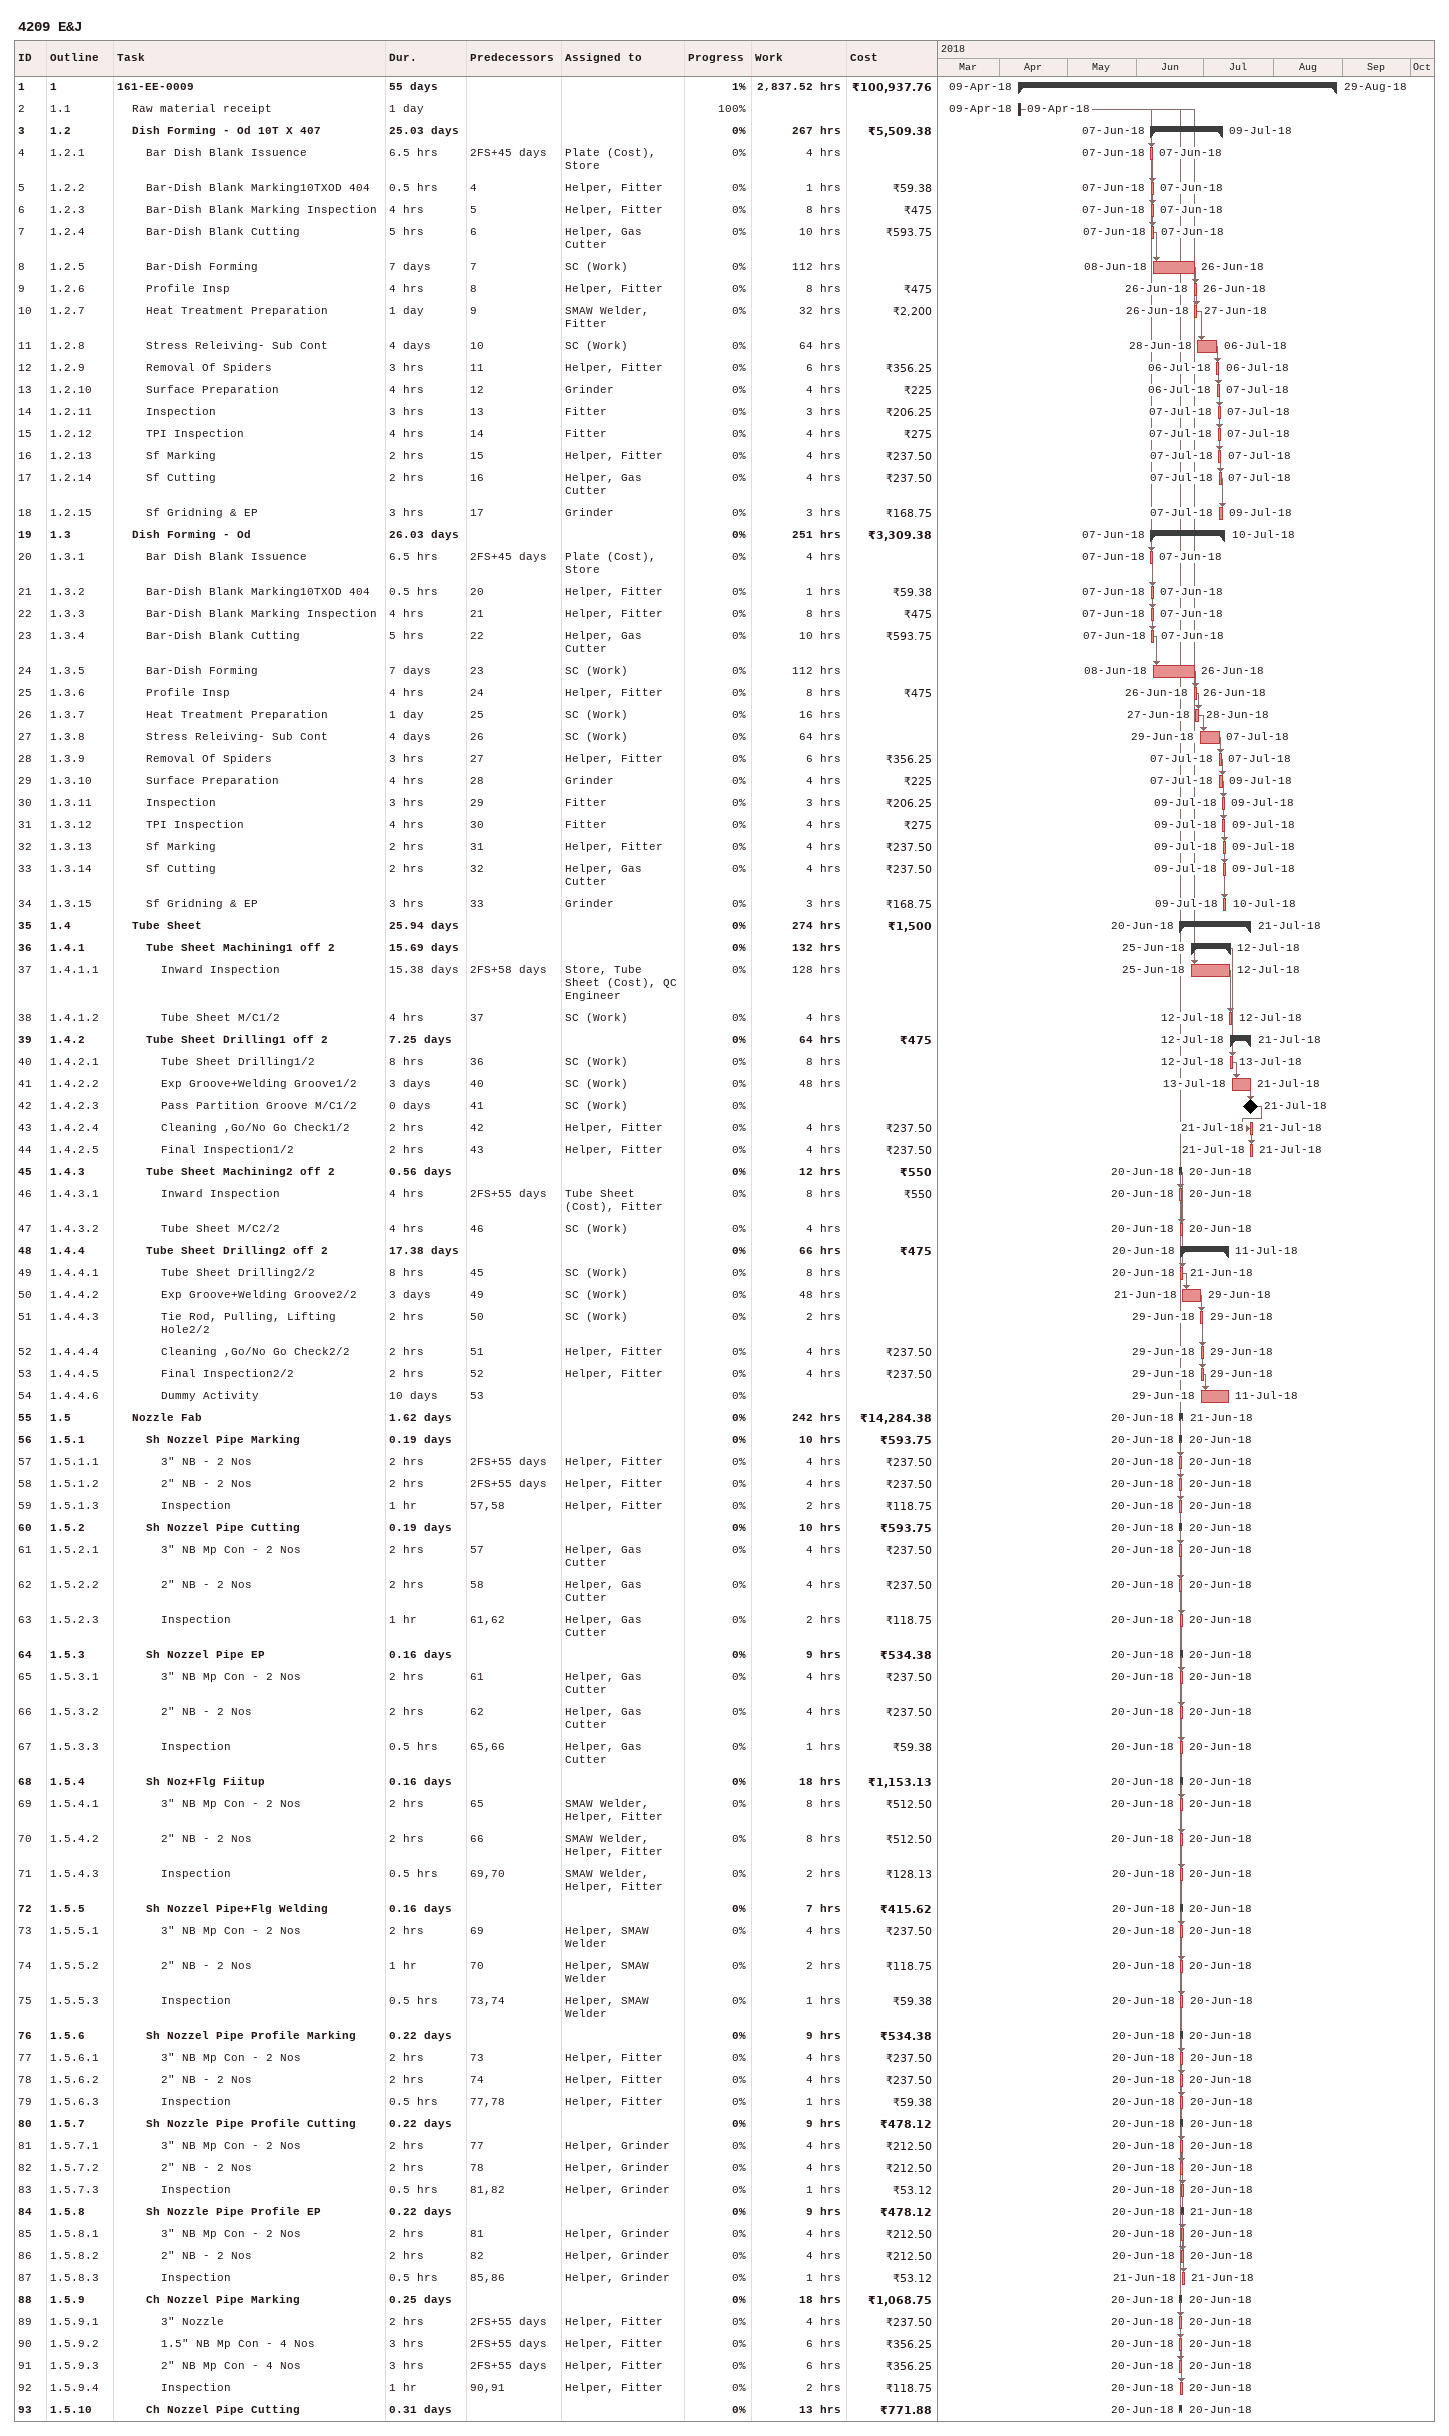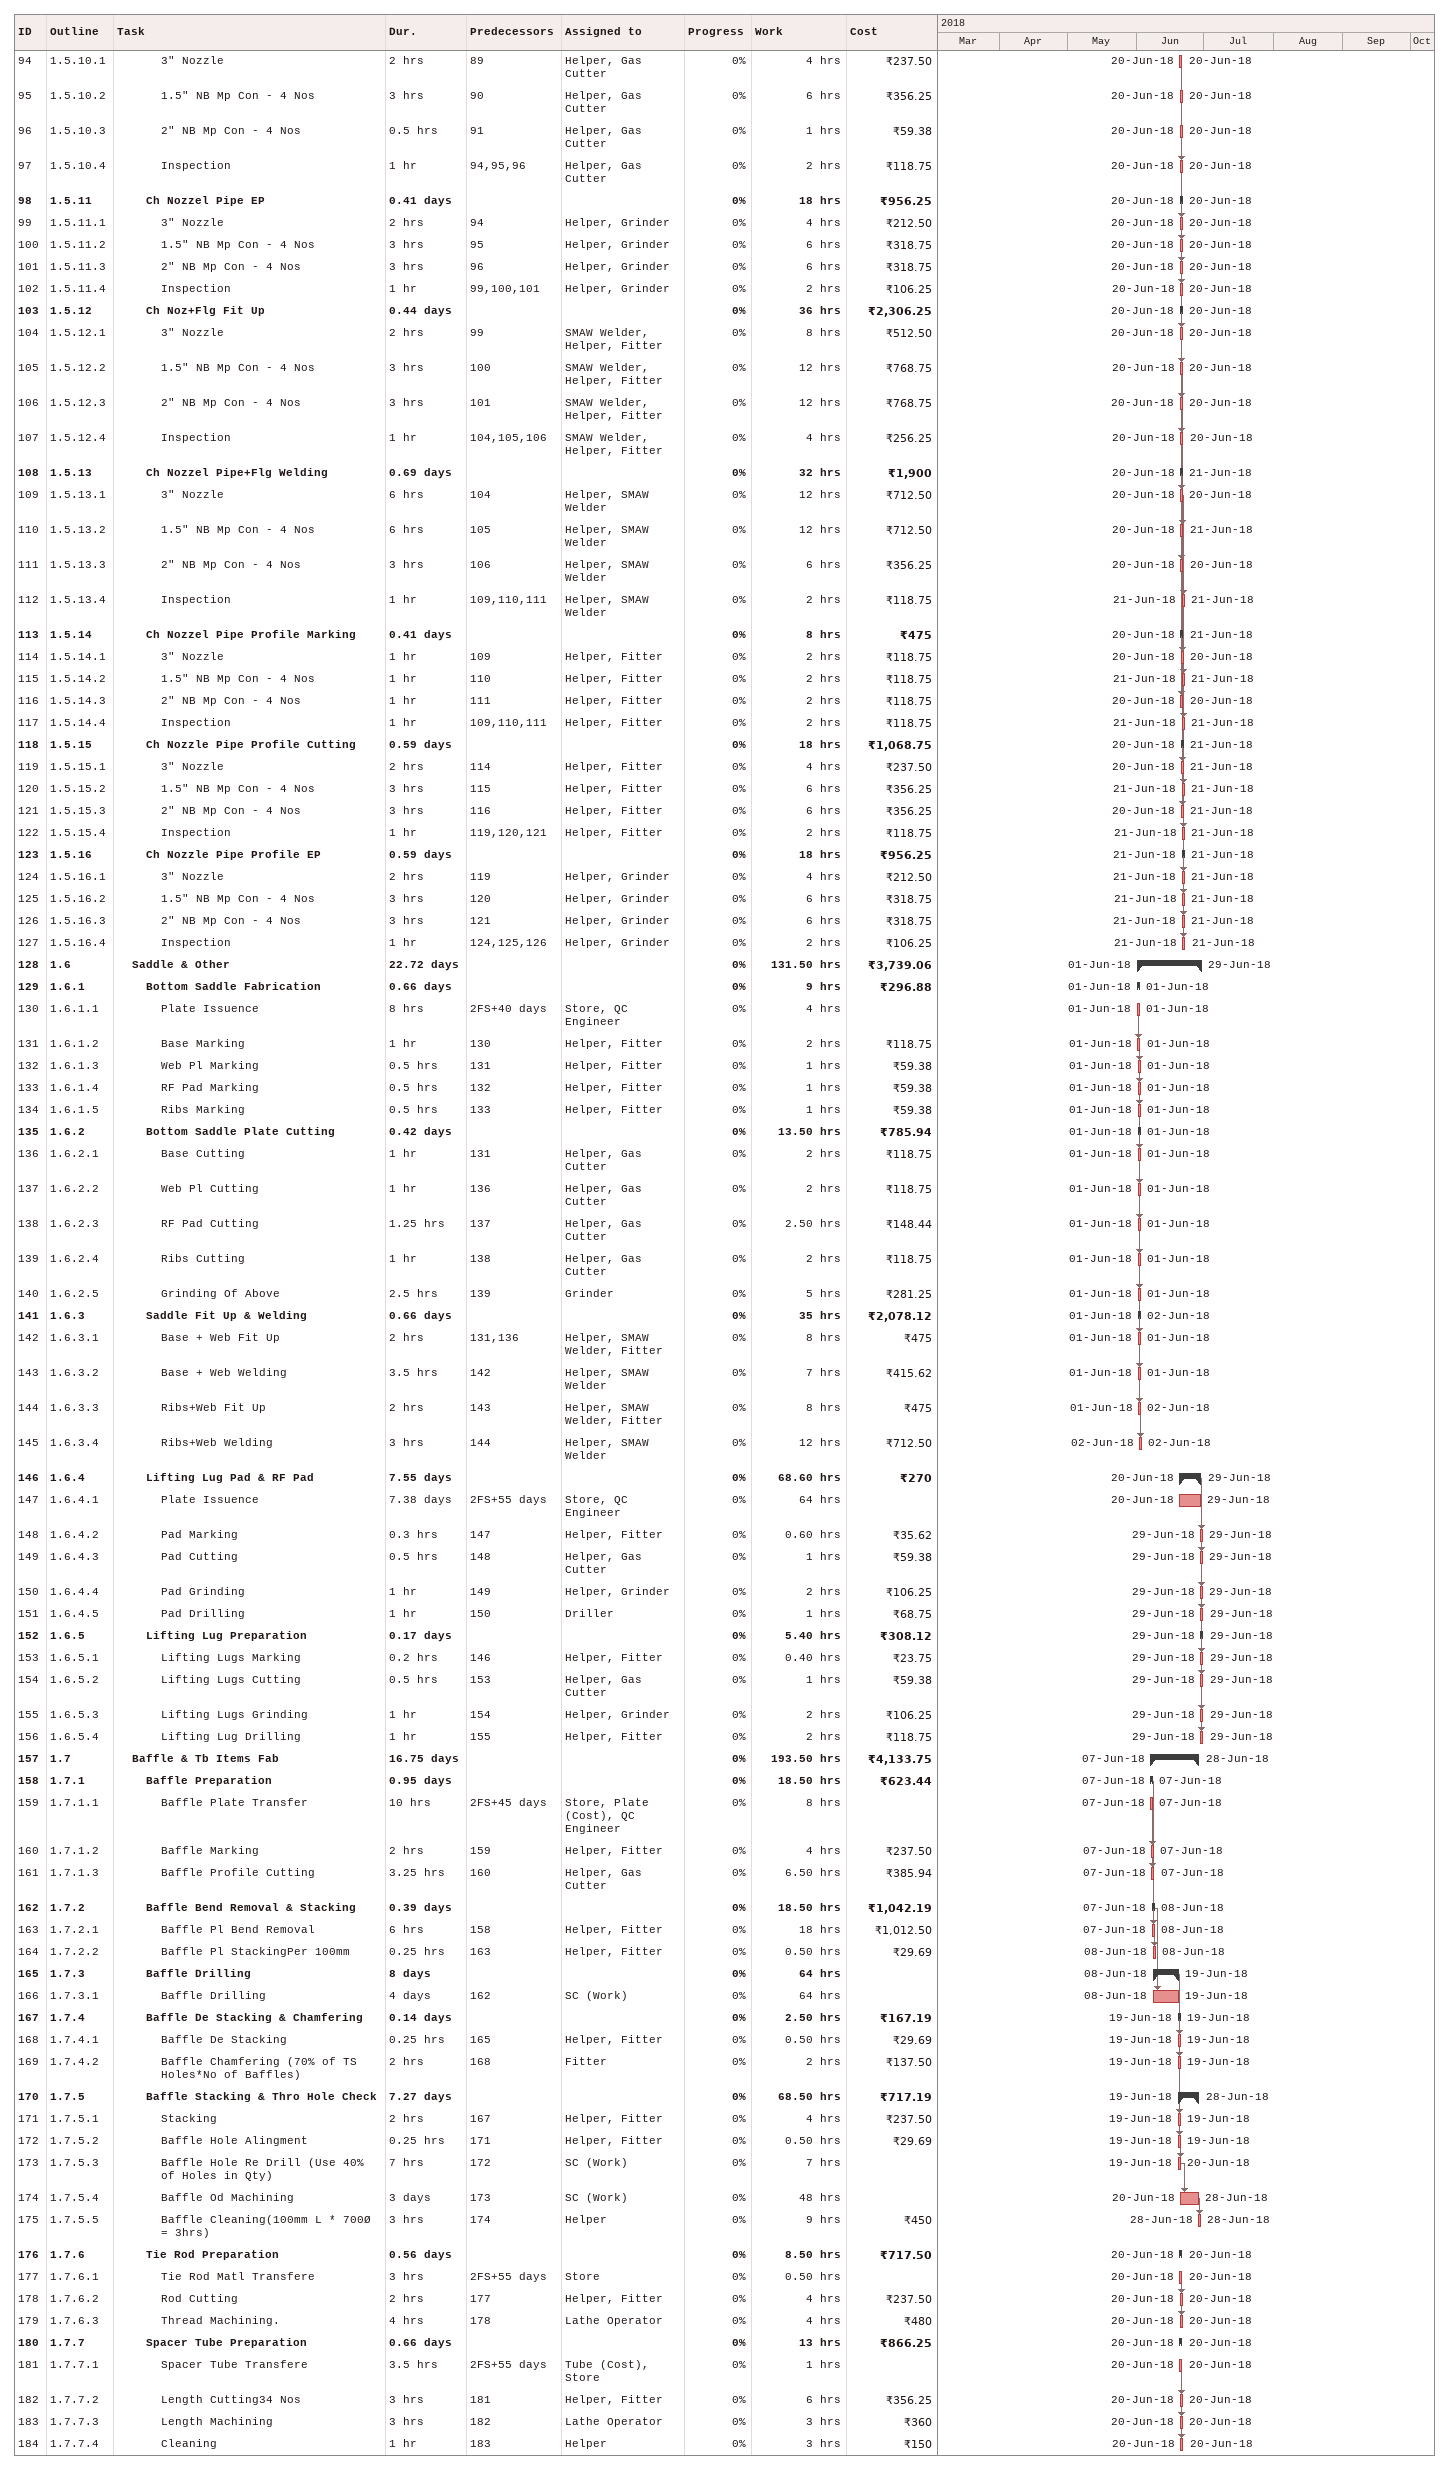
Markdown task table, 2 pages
4209 E&J

| ID | WBS | Task | Duration | Start | Finish | Predecessors | Resources | % complete | Work (h) | Cost (₹) |
|---|---|---|---|---|---|---|---|---|---|---|
| 1 | 1 | **161-EE-0009** | 55d | 2018-04-09 | 2018-08-29 |  |  | 1 | 2837.52 | 100937.76 |
| 2 | 1.1 | Raw material receipt | 1d | 2018-04-09 | 2018-04-09 |  |  | 100 |  |  |
| 3 | 1.2 | **Dish Forming - Od 10T X 407** | 25.03d | 2018-06-07 | 2018-07-09 |  |  | 0 | 267 | 5509.38 |
| 4 | 1.2.1 | Bar Dish Blank Issuence | 6.5h | 2018-06-07 | 2018-06-07 | 2FS+45d | Plate (Cost), Store | 0 | 4 |  |
| 5 | 1.2.2 | Bar-Dish Blank Marking10TXOD 404 | 0.5h | 2018-06-07 | 2018-06-07 | 4 | Helper, Fitter | 0 | 1 | 59.38 |
| 6 | 1.2.3 | Bar-Dish Blank Marking Inspection | 4h | 2018-06-07 | 2018-06-07 | 5 | Helper, Fitter | 0 | 8 | 475 |
| 7 | 1.2.4 | Bar-Dish Blank Cutting | 5h | 2018-06-07 | 2018-06-07 | 6 | Helper, Gas Cutter | 0 | 10 | 593.75 |
| 8 | 1.2.5 | Bar-Dish Forming | 7d | 2018-06-08 | 2018-06-26 | 7 | SC (Work) | 0 | 112 |  |
| 9 | 1.2.6 | Profile Insp | 4h | 2018-06-26 | 2018-06-26 | 8 | Helper, Fitter | 0 | 8 | 475 |
| 10 | 1.2.7 | Heat Treatment Preparation | 1d | 2018-06-26 | 2018-06-27 | 9 | SMAW Welder, Fitter | 0 | 32 | 2200 |
| 11 | 1.2.8 | Stress Releiving- Sub Cont | 4d | 2018-06-28 | 2018-07-06 | 10 | SC (Work) | 0 | 64 |  |
| 12 | 1.2.9 | Removal Of Spiders | 3h | 2018-07-06 | 2018-07-06 | 11 | Helper, Fitter | 0 | 6 | 356.25 |
| 13 | 1.2.10 | Surface Preparation | 4h | 2018-07-06 | 2018-07-07 | 12 | Grinder | 0 | 4 | 225 |
| 14 | 1.2.11 | Inspection | 3h | 2018-07-07 | 2018-07-07 | 13 | Fitter | 0 | 3 | 206.25 |
| 15 | 1.2.12 | TPI Inspection | 4h | 2018-07-07 | 2018-07-07 | 14 | Fitter | 0 | 4 | 275 |
| 16 | 1.2.13 | Sf Marking | 2h | 2018-07-07 | 2018-07-07 | 15 | Helper, Fitter | 0 | 4 | 237.50 |
| 17 | 1.2.14 | Sf Cutting | 2h | 2018-07-07 | 2018-07-07 | 16 | Helper, Gas Cutter | 0 | 4 | 237.50 |
| 18 | 1.2.15 | Sf Gridning & EP | 3h | 2018-07-07 | 2018-07-09 | 17 | Grinder | 0 | 3 | 168.75 |
| 19 | 1.3 | **Dish Forming - Od** | 26.03d | 2018-06-07 | 2018-07-10 |  |  | 0 | 251 | 3309.38 |
| 20 | 1.3.1 | Bar Dish Blank Issuence | 6.5h | 2018-06-07 | 2018-06-07 | 2FS+45d | Plate (Cost), Store | 0 | 4 |  |
| 21 | 1.3.2 | Bar-Dish Blank Marking10TXOD 404 | 0.5h | 2018-06-07 | 2018-06-07 | 20 | Helper, Fitter | 0 | 1 | 59.38 |
| 22 | 1.3.3 | Bar-Dish Blank Marking Inspection | 4h | 2018-06-07 | 2018-06-07 | 21 | Helper, Fitter | 0 | 8 | 475 |
| 23 | 1.3.4 | Bar-Dish Blank Cutting | 5h | 2018-06-07 | 2018-06-07 | 22 | Helper, Gas Cutter | 0 | 10 | 593.75 |
| 24 | 1.3.5 | Bar-Dish Forming | 7d | 2018-06-08 | 2018-06-26 | 23 | SC (Work) | 0 | 112 |  |
| 25 | 1.3.6 | Profile Insp | 4h | 2018-06-26 | 2018-06-26 | 24 | Helper, Fitter | 0 | 8 | 475 |
| 26 | 1.3.7 | Heat Treatment Preparation | 1d | 2018-06-27 | 2018-06-28 | 25 | SC (Work) | 0 | 16 |  |
| 27 | 1.3.8 | Stress Releiving- Sub Cont | 4d | 2018-06-29 | 2018-07-07 | 26 | SC (Work) | 0 | 64 |  |
| 28 | 1.3.9 | Removal Of Spiders | 3h | 2018-07-07 | 2018-07-07 | 27 | Helper, Fitter | 0 | 6 | 356.25 |
| 29 | 1.3.10 | Surface Preparation | 4h | 2018-07-07 | 2018-07-09 | 28 | Grinder | 0 | 4 | 225 |
| 30 | 1.3.11 | Inspection | 3h | 2018-07-09 | 2018-07-09 | 29 | Fitter | 0 | 3 | 206.25 |
| 31 | 1.3.12 | TPI Inspection | 4h | 2018-07-09 | 2018-07-09 | 30 | Fitter | 0 | 4 | 275 |
| 32 | 1.3.13 | Sf Marking | 2h | 2018-07-09 | 2018-07-09 | 31 | Helper, Fitter | 0 | 4 | 237.50 |
| 33 | 1.3.14 | Sf Cutting | 2h | 2018-07-09 | 2018-07-09 | 32 | Helper, Gas Cutter | 0 | 4 | 237.50 |
| 34 | 1.3.15 | Sf Gridning & EP | 3h | 2018-07-09 | 2018-07-10 | 33 | Grinder | 0 | 3 | 168.75 |
| 35 | 1.4 | **Tube Sheet** | 25.94d | 2018-06-20 | 2018-07-21 |  |  | 0 | 274 | 1500 |
| 36 | 1.4.1 | **Tube Sheet Machining1 off 2** | 15.69d | 2018-06-25 | 2018-07-12 |  |  | 0 | 132 |  |
| 37 | 1.4.1.1 | Inward Inspection | 15.38d | 2018-06-25 | 2018-07-12 | 2FS+58d | Store, Tube Sheet (Cost), QC Engineer | 0 | 128 |  |
| 38 | 1.4.1.2 | Tube Sheet M/C1/2 | 4h | 2018-07-12 | 2018-07-12 | 37 | SC (Work) | 0 | 4 |  |
| 39 | 1.4.2 | **Tube Sheet Drilling1 off 2** | 7.25d | 2018-07-12 | 2018-07-21 |  |  | 0 | 64 | 475 |
| 40 | 1.4.2.1 | Tube Sheet Drilling1/2 | 8h | 2018-07-12 | 2018-07-13 | 36 | SC (Work) | 0 | 8 |  |
| 41 | 1.4.2.2 | Exp Groove+Welding Groove1/2 | 3d | 2018-07-13 | 2018-07-21 | 40 | SC (Work) | 0 | 48 |  |
| 42 | 1.4.2.3 | Pass Partition Groove M/C1/2 | 0d | 2018-07-21 | 2018-07-21 | 41 | SC (Work) | 0 |  |  |
| 43 | 1.4.2.4 | Cleaning ,Go/No Go Check1/2 | 2h | 2018-07-21 | 2018-07-21 | 42 | Helper, Fitter | 0 | 4 | 237.50 |
| 44 | 1.4.2.5 | Final Inspection1/2 | 2h | 2018-07-21 | 2018-07-21 | 43 | Helper, Fitter | 0 | 4 | 237.50 |
| 45 | 1.4.3 | **Tube Sheet Machining2 off 2** | 0.56d | 2018-06-20 | 2018-06-20 |  |  | 0 | 12 | 550 |
| 46 | 1.4.3.1 | Inward Inspection | 4h | 2018-06-20 | 2018-06-20 | 2FS+55d | Tube Sheet (Cost), Fitter | 0 | 8 | 550 |
| 47 | 1.4.3.2 | Tube Sheet M/C2/2 | 4h | 2018-06-20 | 2018-06-20 | 46 | SC (Work) | 0 | 4 |  |
| 48 | 1.4.4 | **Tube Sheet Drilling2 off 2** | 17.38d | 2018-06-20 | 2018-07-11 |  |  | 0 | 66 | 475 |
| 49 | 1.4.4.1 | Tube Sheet Drilling2/2 | 8h | 2018-06-20 | 2018-06-21 | 45 | SC (Work) | 0 | 8 |  |
| 50 | 1.4.4.2 | Exp Groove+Welding Groove2/2 | 3d | 2018-06-21 | 2018-06-29 | 49 | SC (Work) | 0 | 48 |  |
| 51 | 1.4.4.3 | Tie Rod, Pulling, Lifting Hole2/2 | 2h | 2018-06-29 | 2018-06-29 | 50 | SC (Work) | 0 | 2 |  |
| 52 | 1.4.4.4 | Cleaning ,Go/No Go Check2/2 | 2h | 2018-06-29 | 2018-06-29 | 51 | Helper, Fitter | 0 | 4 | 237.50 |
| 53 | 1.4.4.5 | Final Inspection2/2 | 2h | 2018-06-29 | 2018-06-29 | 52 | Helper, Fitter | 0 | 4 | 237.50 |
| 54 | 1.4.4.6 | Dummy Activity | 10d | 2018-06-29 | 2018-07-11 | 53 |  | 0 |  |  |
| 55 | 1.5 | **Nozzle Fab** | 1.62d | 2018-06-20 | 2018-06-21 |  |  | 0 | 242 | 14284.38 |
| 56 | 1.5.1 | **Sh Nozzel Pipe Marking** | 0.19d | 2018-06-20 | 2018-06-20 |  |  | 0 | 10 | 593.75 |
| 57 | 1.5.1.1 | 3" NB - 2 Nos | 2h | 2018-06-20 | 2018-06-20 | 2FS+55d | Helper, Fitter | 0 | 4 | 237.50 |
| 58 | 1.5.1.2 | 2" NB - 2 Nos | 2h | 2018-06-20 | 2018-06-20 | 2FS+55d | Helper, Fitter | 0 | 4 | 237.50 |
| 59 | 1.5.1.3 | Inspection | 1h | 2018-06-20 | 2018-06-20 | 57, 58 | Helper, Fitter | 0 | 2 | 118.75 |
| 60 | 1.5.2 | **Sh Nozzel Pipe Cutting** | 0.19d | 2018-06-20 | 2018-06-20 |  |  | 0 | 10 | 593.75 |
| 61 | 1.5.2.1 | 3" NB Mp Con - 2 Nos | 2h | 2018-06-20 | 2018-06-20 | 57 | Helper, Gas Cutter | 0 | 4 | 237.50 |
| 62 | 1.5.2.2 | 2" NB - 2 Nos | 2h | 2018-06-20 | 2018-06-20 | 58 | Helper, Gas Cutter | 0 | 4 | 237.50 |
| 63 | 1.5.2.3 | Inspection | 1h | 2018-06-20 | 2018-06-20 | 61, 62 | Helper, Gas Cutter | 0 | 2 | 118.75 |
| 64 | 1.5.3 | **Sh Nozzel Pipe EP** | 0.16d | 2018-06-20 | 2018-06-20 |  |  | 0 | 9 | 534.38 |
| 65 | 1.5.3.1 | 3" NB Mp Con - 2 Nos | 2h | 2018-06-20 | 2018-06-20 | 61 | Helper, Gas Cutter | 0 | 4 | 237.50 |
| 66 | 1.5.3.2 | 2" NB - 2 Nos | 2h | 2018-06-20 | 2018-06-20 | 62 | Helper, Gas Cutter | 0 | 4 | 237.50 |
| 67 | 1.5.3.3 | Inspection | 0.5h | 2018-06-20 | 2018-06-20 | 65, 66 | Helper, Gas Cutter | 0 | 1 | 59.38 |
| 68 | 1.5.4 | **Sh Noz+Flg Fiitup** | 0.16d | 2018-06-20 | 2018-06-20 |  |  | 0 | 18 | 1153.13 |
| 69 | 1.5.4.1 | 3" NB Mp Con - 2 Nos | 2h | 2018-06-20 | 2018-06-20 | 65 | SMAW Welder, Helper, Fitter | 0 | 8 | 512.50 |
| 70 | 1.5.4.2 | 2" NB - 2 Nos | 2h | 2018-06-20 | 2018-06-20 | 66 | SMAW Welder, Helper, Fitter | 0 | 8 | 512.50 |
| 71 | 1.5.4.3 | Inspection | 0.5h | 2018-06-20 | 2018-06-20 | 69, 70 | SMAW Welder, Helper, Fitter | 0 | 2 | 128.13 |
| 72 | 1.5.5 | **Sh Nozzel Pipe+Flg Welding** | 0.16d | 2018-06-20 | 2018-06-20 |  |  | 0 | 7 | 415.62 |
| 73 | 1.5.5.1 | 3" NB Mp Con - 2 Nos | 2h | 2018-06-20 | 2018-06-20 | 69 | Helper, SMAW Welder | 0 | 4 | 237.50 |
| 74 | 1.5.5.2 | 2" NB - 2 Nos | 1h | 2018-06-20 | 2018-06-20 | 70 | Helper, SMAW Welder | 0 | 2 | 118.75 |
| 75 | 1.5.5.3 | Inspection | 0.5h | 2018-06-20 | 2018-06-20 | 73, 74 | Helper, SMAW Welder | 0 | 1 | 59.38 |
| 76 | 1.5.6 | **Sh Nozzel Pipe Profile Marking** | 0.22d | 2018-06-20 | 2018-06-20 |  |  | 0 | 9 | 534.38 |
| 77 | 1.5.6.1 | 3" NB Mp Con - 2 Nos | 2h | 2018-06-20 | 2018-06-20 | 73 | Helper, Fitter | 0 | 4 | 237.50 |
| 78 | 1.5.6.2 | 2" NB - 2 Nos | 2h | 2018-06-20 | 2018-06-20 | 74 | Helper, Fitter | 0 | 4 | 237.50 |
| 79 | 1.5.6.3 | Inspection | 0.5h | 2018-06-20 | 2018-06-20 | 77, 78 | Helper, Fitter | 0 | 1 | 59.38 |
| 80 | 1.5.7 | **Sh Nozzle Pipe Profile Cutting** | 0.22d | 2018-06-20 | 2018-06-20 |  |  | 0 | 9 | 478.12 |
| 81 | 1.5.7.1 | 3" NB Mp Con - 2 Nos | 2h | 2018-06-20 | 2018-06-20 | 77 | Helper, Grinder | 0 | 4 | 212.50 |
| 82 | 1.5.7.2 | 2" NB - 2 Nos | 2h | 2018-06-20 | 2018-06-20 | 78 | Helper, Grinder | 0 | 4 | 212.50 |
| 83 | 1.5.7.3 | Inspection | 0.5h | 2018-06-20 | 2018-06-20 | 81, 82 | Helper, Grinder | 0 | 1 | 53.12 |
| 84 | 1.5.8 | **Sh Nozzle Pipe Profile EP** | 0.22d | 2018-06-20 | 2018-06-21 |  |  | 0 | 9 | 478.12 |
| 85 | 1.5.8.1 | 3" NB Mp Con - 2 Nos | 2h | 2018-06-20 | 2018-06-20 | 81 | Helper, Grinder | 0 | 4 | 212.50 |
| 86 | 1.5.8.2 | 2" NB - 2 Nos | 2h | 2018-06-20 | 2018-06-20 | 82 | Helper, Grinder | 0 | 4 | 212.50 |
| 87 | 1.5.8.3 | Inspection | 0.5h | 2018-06-21 | 2018-06-21 | 85, 86 | Helper, Grinder | 0 | 1 | 53.12 |
| 88 | 1.5.9 | **Ch Nozzel Pipe Marking** | 0.25d | 2018-06-20 | 2018-06-20 |  |  | 0 | 18 | 1068.75 |
| 89 | 1.5.9.1 | 3" Nozzle | 2h | 2018-06-20 | 2018-06-20 | 2FS+55d | Helper, Fitter | 0 | 4 | 237.50 |
| 90 | 1.5.9.2 | 1.5" NB Mp Con - 4 Nos | 3h | 2018-06-20 | 2018-06-20 | 2FS+55d | Helper, Fitter | 0 | 6 | 356.25 |
| 91 | 1.5.9.3 | 2" NB Mp Con - 4 Nos | 3h | 2018-06-20 | 2018-06-20 | 2FS+55d | Helper, Fitter | 0 | 6 | 356.25 |
| 92 | 1.5.9.4 | Inspection | 1h | 2018-06-20 | 2018-06-20 | 90, 91 | Helper, Fitter | 0 | 2 | 118.75 |
| 93 | 1.5.10 | **Ch Nozzel Pipe Cutting** | 0.31d | 2018-06-20 | 2018-06-20 |  |  | 0 | 13 | 771.88 |
| 94 | 1.5.10.1 | 3" Nozzle | 2h | 2018-06-20 | 2018-06-20 | 89 | Helper, Gas Cutter | 0 | 4 | 237.50 |
| 95 | 1.5.10.2 | 1.5" NB Mp Con - 4 Nos | 3h | 2018-06-20 | 2018-06-20 | 90 | Helper, Gas Cutter | 0 | 6 | 356.25 |
| 96 | 1.5.10.3 | 2" NB Mp Con - 4 Nos | 0.5h | 2018-06-20 | 2018-06-20 | 91 | Helper, Gas Cutter | 0 | 1 | 59.38 |
| 97 | 1.5.10.4 | Inspection | 1h | 2018-06-20 | 2018-06-20 | 94, 95, 96 | Helper, Gas Cutter | 0 | 2 | 118.75 |
| 98 | 1.5.11 | **Ch Nozzel Pipe EP** | 0.41d | 2018-06-20 | 2018-06-20 |  |  | 0 | 18 | 956.25 |
| 99 | 1.5.11.1 | 3" Nozzle | 2h | 2018-06-20 | 2018-06-20 | 94 | Helper, Grinder | 0 | 4 | 212.50 |
| 100 | 1.5.11.2 | 1.5" NB Mp Con - 4 Nos | 3h | 2018-06-20 | 2018-06-20 | 95 | Helper, Grinder | 0 | 6 | 318.75 |
| 101 | 1.5.11.3 | 2" NB Mp Con - 4 Nos | 3h | 2018-06-20 | 2018-06-20 | 96 | Helper, Grinder | 0 | 6 | 318.75 |
| 102 | 1.5.11.4 | Inspection | 1h | 2018-06-20 | 2018-06-20 | 99, 100, 101 | Helper, Grinder | 0 | 2 | 106.25 |
| 103 | 1.5.12 | **Ch Noz+Flg Fit Up** | 0.44d | 2018-06-20 | 2018-06-20 |  |  | 0 | 36 | 2306.25 |
| 104 | 1.5.12.1 | 3" Nozzle | 2h | 2018-06-20 | 2018-06-20 | 99 | SMAW Welder, Helper, Fitter | 0 | 8 | 512.50 |
| 105 | 1.5.12.2 | 1.5" NB Mp Con - 4 Nos | 3h | 2018-06-20 | 2018-06-20 | 100 | SMAW Welder, Helper, Fitter | 0 | 12 | 768.75 |
| 106 | 1.5.12.3 | 2" NB Mp Con - 4 Nos | 3h | 2018-06-20 | 2018-06-20 | 101 | SMAW Welder, Helper, Fitter | 0 | 12 | 768.75 |
| 107 | 1.5.12.4 | Inspection | 1h | 2018-06-20 | 2018-06-20 | 104, 105, 106 | SMAW Welder, Helper, Fitter | 0 | 4 | 256.25 |
| 108 | 1.5.13 | **Ch Nozzel Pipe+Flg Welding** | 0.69d | 2018-06-20 | 2018-06-21 |  |  | 0 | 32 | 1900 |
| 109 | 1.5.13.1 | 3" Nozzle | 6h | 2018-06-20 | 2018-06-20 | 104 | Helper, SMAW Welder | 0 | 12 | 712.50 |
| 110 | 1.5.13.2 | 1.5" NB Mp Con - 4 Nos | 6h | 2018-06-20 | 2018-06-21 | 105 | Helper, SMAW Welder | 0 | 12 | 712.50 |
| 111 | 1.5.13.3 | 2" NB Mp Con - 4 Nos | 3h | 2018-06-20 | 2018-06-20 | 106 | Helper, SMAW Welder | 0 | 6 | 356.25 |
| 112 | 1.5.13.4 | Inspection | 1h | 2018-06-21 | 2018-06-21 | 109, 110, 111 | Helper, SMAW Welder | 0 | 2 | 118.75 |
| 113 | 1.5.14 | **Ch Nozzel Pipe Profile Marking** | 0.41d | 2018-06-20 | 2018-06-21 |  |  | 0 | 8 | 475 |
| 114 | 1.5.14.1 | 3" Nozzle | 1h | 2018-06-20 | 2018-06-20 | 109 | Helper, Fitter | 0 | 2 | 118.75 |
| 115 | 1.5.14.2 | 1.5" NB Mp Con - 4 Nos | 1h | 2018-06-21 | 2018-06-21 | 110 | Helper, Fitter | 0 | 2 | 118.75 |
| 116 | 1.5.14.3 | 2" NB Mp Con - 4 Nos | 1h | 2018-06-20 | 2018-06-20 | 111 | Helper, Fitter | 0 | 2 | 118.75 |
| 117 | 1.5.14.4 | Inspection | 1h | 2018-06-21 | 2018-06-21 | 109, 110, 111 | Helper, Fitter | 0 | 2 | 118.75 |
| 118 | 1.5.15 | **Ch Nozzle Pipe Profile Cutting** | 0.59d | 2018-06-20 | 2018-06-21 |  |  | 0 | 18 | 1068.75 |
| 119 | 1.5.15.1 | 3" Nozzle | 2h | 2018-06-20 | 2018-06-21 | 114 | Helper, Fitter | 0 | 4 | 237.50 |
| 120 | 1.5.15.2 | 1.5" NB Mp Con - 4 Nos | 3h | 2018-06-21 | 2018-06-21 | 115 | Helper, Fitter | 0 | 6 | 356.25 |
| 121 | 1.5.15.3 | 2" NB Mp Con - 4 Nos | 3h | 2018-06-20 | 2018-06-21 | 116 | Helper, Fitter | 0 | 6 | 356.25 |
| 122 | 1.5.15.4 | Inspection | 1h | 2018-06-21 | 2018-06-21 | 119, 120, 121 | Helper, Fitter | 0 | 2 | 118.75 |
| 123 | 1.5.16 | **Ch Nozzle Pipe Profile EP** | 0.59d | 2018-06-21 | 2018-06-21 |  |  | 0 | 18 | 956.25 |
| 124 | 1.5.16.1 | 3" Nozzle | 2h | 2018-06-21 | 2018-06-21 | 119 | Helper, Grinder | 0 | 4 | 212.50 |
| 125 | 1.5.16.2 | 1.5" NB Mp Con - 4 Nos | 3h | 2018-06-21 | 2018-06-21 | 120 | Helper, Grinder | 0 | 6 | 318.75 |
| 126 | 1.5.16.3 | 2" NB Mp Con - 4 Nos | 3h | 2018-06-21 | 2018-06-21 | 121 | Helper, Grinder | 0 | 6 | 318.75 |
| 127 | 1.5.16.4 | Inspection | 1h | 2018-06-21 | 2018-06-21 | 124, 125, 126 | Helper, Grinder | 0 | 2 | 106.25 |
| 128 | 1.6 | **Saddle & Other** | 22.72d | 2018-06-01 | 2018-06-29 |  |  | 0 | 131.50 | 3739.06 |
| 129 | 1.6.1 | **Bottom Saddle Fabrication** | 0.66d | 2018-06-01 | 2018-06-01 |  |  | 0 | 9 | 296.88 |
| 130 | 1.6.1.1 | Plate Issuence | 8h | 2018-06-01 | 2018-06-01 | 2FS+40d | Store, QC Engineer | 0 | 4 |  |
| 131 | 1.6.1.2 | Base Marking | 1h | 2018-06-01 | 2018-06-01 | 130 | Helper, Fitter | 0 | 2 | 118.75 |
| 132 | 1.6.1.3 | Web Pl Marking | 0.5h | 2018-06-01 | 2018-06-01 | 131 | Helper, Fitter | 0 | 1 | 59.38 |
| 133 | 1.6.1.4 | RF Pad Marking | 0.5h | 2018-06-01 | 2018-06-01 | 132 | Helper, Fitter | 0 | 1 | 59.38 |
| 134 | 1.6.1.5 | Ribs Marking | 0.5h | 2018-06-01 | 2018-06-01 | 133 | Helper, Fitter | 0 | 1 | 59.38 |
| 135 | 1.6.2 | **Bottom Saddle Plate Cutting** | 0.42d | 2018-06-01 | 2018-06-01 |  |  | 0 | 13.50 | 785.94 |
| 136 | 1.6.2.1 | Base Cutting | 1h | 2018-06-01 | 2018-06-01 | 131 | Helper, Gas Cutter | 0 | 2 | 118.75 |
| 137 | 1.6.2.2 | Web Pl Cutting | 1h | 2018-06-01 | 2018-06-01 | 136 | Helper, Gas Cutter | 0 | 2 | 118.75 |
| 138 | 1.6.2.3 | RF Pad Cutting | 1.25h | 2018-06-01 | 2018-06-01 | 137 | Helper, Gas Cutter | 0 | 2.50 | 148.44 |
| 139 | 1.6.2.4 | Ribs Cutting | 1h | 2018-06-01 | 2018-06-01 | 138 | Helper, Gas Cutter | 0 | 2 | 118.75 |
| 140 | 1.6.2.5 | Grinding Of Above | 2.5h | 2018-06-01 | 2018-06-01 | 139 | Grinder | 0 | 5 | 281.25 |
| 141 | 1.6.3 | **Saddle Fit Up & Welding** | 0.66d | 2018-06-01 | 2018-06-02 |  |  | 0 | 35 | 2078.12 |
| 142 | 1.6.3.1 | Base + Web Fit Up | 2h | 2018-06-01 | 2018-06-01 | 131, 136 | Helper, SMAW Welder, Fitter | 0 | 8 | 475 |
| 143 | 1.6.3.2 | Base + Web Welding | 3.5h | 2018-06-01 | 2018-06-01 | 142 | Helper, SMAW Welder | 0 | 7 | 415.62 |
| 144 | 1.6.3.3 | Ribs+Web Fit Up | 2h | 2018-06-01 | 2018-06-02 | 143 | Helper, SMAW Welder, Fitter | 0 | 8 | 475 |
| 145 | 1.6.3.4 | Ribs+Web Welding | 3h | 2018-06-02 | 2018-06-02 | 144 | Helper, SMAW Welder | 0 | 12 | 712.50 |
| 146 | 1.6.4 | **Lifting Lug Pad & RF Pad** | 7.55d | 2018-06-20 | 2018-06-29 |  |  | 0 | 68.60 | 270 |
| 147 | 1.6.4.1 | Plate Issuence | 7.38d | 2018-06-20 | 2018-06-29 | 2FS+55d | Store, QC Engineer | 0 | 64 |  |
| 148 | 1.6.4.2 | Pad Marking | 0.3h | 2018-06-29 | 2018-06-29 | 147 | Helper, Fitter | 0 | 0.60 | 35.62 |
| 149 | 1.6.4.3 | Pad Cutting | 0.5h | 2018-06-29 | 2018-06-29 | 148 | Helper, Gas Cutter | 0 | 1 | 59.38 |
| 150 | 1.6.4.4 | Pad Grinding | 1h | 2018-06-29 | 2018-06-29 | 149 | Helper, Grinder | 0 | 2 | 106.25 |
| 151 | 1.6.4.5 | Pad Drilling | 1h | 2018-06-29 | 2018-06-29 | 150 | Driller | 0 | 1 | 68.75 |
| 152 | 1.6.5 | **Lifting Lug Preparation** | 0.17d | 2018-06-29 | 2018-06-29 |  |  | 0 | 5.40 | 308.12 |
| 153 | 1.6.5.1 | Lifting Lugs Marking | 0.2h | 2018-06-29 | 2018-06-29 | 146 | Helper, Fitter | 0 | 0.40 | 23.75 |
| 154 | 1.6.5.2 | Lifting Lugs Cutting | 0.5h | 2018-06-29 | 2018-06-29 | 153 | Helper, Gas Cutter | 0 | 1 | 59.38 |
| 155 | 1.6.5.3 | Lifting Lugs Grinding | 1h | 2018-06-29 | 2018-06-29 | 154 | Helper, Grinder | 0 | 2 | 106.25 |
| 156 | 1.6.5.4 | Lifting Lug Drilling | 1h | 2018-06-29 | 2018-06-29 | 155 | Helper, Fitter | 0 | 2 | 118.75 |
| 157 | 1.7 | **Baffle & Tb Items Fab** | 16.75d | 2018-06-07 | 2018-06-28 |  |  | 0 | 193.50 | 4133.75 |
| 158 | 1.7.1 | **Baffle Preparation** | 0.95d | 2018-06-07 | 2018-06-07 |  |  | 0 | 18.50 | 623.44 |
| 159 | 1.7.1.1 | Baffle Plate Transfer | 10h | 2018-06-07 | 2018-06-07 | 2FS+45d | Store, Plate (Cost), QC Engineer | 0 | 8 |  |
| 160 | 1.7.1.2 | Baffle Marking | 2h | 2018-06-07 | 2018-06-07 | 159 | Helper, Fitter | 0 | 4 | 237.50 |
| 161 | 1.7.1.3 | Baffle Profile Cutting | 3.25h | 2018-06-07 | 2018-06-07 | 160 | Helper, Gas Cutter | 0 | 6.50 | 385.94 |
| 162 | 1.7.2 | **Baffle Bend Removal & Stacking** | 0.39d | 2018-06-07 | 2018-06-08 |  |  | 0 | 18.50 | 1042.19 |
| 163 | 1.7.2.1 | Baffle Pl Bend Removal | 6h | 2018-06-07 | 2018-06-08 | 158 | Helper, Fitter | 0 | 18 | 1012.50 |
| 164 | 1.7.2.2 | Baffle Pl StackingPer 100mm | 0.25h | 2018-06-08 | 2018-06-08 | 163 | Helper, Fitter | 0 | 0.50 | 29.69 |
| 165 | 1.7.3 | **Baffle Drilling** | 8d | 2018-06-08 | 2018-06-19 |  |  | 0 | 64 |  |
| 166 | 1.7.3.1 | Baffle Drilling | 4d | 2018-06-08 | 2018-06-19 | 162 | SC (Work) | 0 | 64 |  |
| 167 | 1.7.4 | **Baffle De Stacking & Chamfering** | 0.14d | 2018-06-19 | 2018-06-19 |  |  | 0 | 2.50 | 167.19 |
| 168 | 1.7.4.1 | Baffle De Stacking | 0.25h | 2018-06-19 | 2018-06-19 | 165 | Helper, Fitter | 0 | 0.50 | 29.69 |
| 169 | 1.7.4.2 | Baffle Chamfering (70% of TS Holes*No of Baffles) | 2h | 2018-06-19 | 2018-06-19 | 168 | Fitter | 0 | 2 | 137.50 |
| 170 | 1.7.5 | **Baffle Stacking & Thro Hole Check** | 7.27d | 2018-06-19 | 2018-06-28 |  |  | 0 | 68.50 | 717.19 |
| 171 | 1.7.5.1 | Stacking | 2h | 2018-06-19 | 2018-06-19 | 167 | Helper, Fitter | 0 | 4 | 237.50 |
| 172 | 1.7.5.2 | Baffle Hole Alingment | 0.25h | 2018-06-19 | 2018-06-19 | 171 | Helper, Fitter | 0 | 0.50 | 29.69 |
| 173 | 1.7.5.3 | Baffle Hole Re Drill (Use 40% of Holes in Qty) | 7h | 2018-06-19 | 2018-06-20 | 172 | SC (Work) | 0 | 7 |  |
| 174 | 1.7.5.4 | Baffle Od Machining | 3d | 2018-06-20 | 2018-06-28 | 173 | SC (Work) | 0 | 48 |  |
| 175 | 1.7.5.5 | Baffle Cleaning(100mm L * 700Ø = 3hrs) | 3h | 2018-06-28 | 2018-06-28 | 174 | Helper | 0 | 9 | 450 |
| 176 | 1.7.6 | **Tie Rod Preparation** | 0.56d | 2018-06-20 | 2018-06-20 |  |  | 0 | 8.50 | 717.50 |
| 177 | 1.7.6.1 | Tie Rod Matl Transfere | 3h | 2018-06-20 | 2018-06-20 | 2FS+55d | Store | 0 | 0.50 |  |
| 178 | 1.7.6.2 | Rod Cutting | 2h | 2018-06-20 | 2018-06-20 | 177 | Helper, Fitter | 0 | 4 | 237.50 |
| 179 | 1.7.6.3 | Thread Machining. | 4h | 2018-06-20 | 2018-06-20 | 178 | Lathe Operator | 0 | 4 | 480 |
| 180 | 1.7.7 | **Spacer Tube Preparation** | 0.66d | 2018-06-20 | 2018-06-20 |  |  | 0 | 13 | 866.25 |
| 181 | 1.7.7.1 | Spacer Tube Transfere | 3.5h | 2018-06-20 | 2018-06-20 | 2FS+55d | Tube (Cost), Store | 0 | 1 |  |
| 182 | 1.7.7.2 | Length Cutting34 Nos | 3h | 2018-06-20 | 2018-06-20 | 181 | Helper, Fitter | 0 | 6 | 356.25 |
| 183 | 1.7.7.3 | Length Machining | 3h | 2018-06-20 | 2018-06-20 | 182 | Lathe Operator | 0 | 3 | 360 |
| 184 | 1.7.7.4 | Cleaning | 1h | 2018-06-20 | 2018-06-20 | 183 | Helper | 0 | 3 | 150 |
